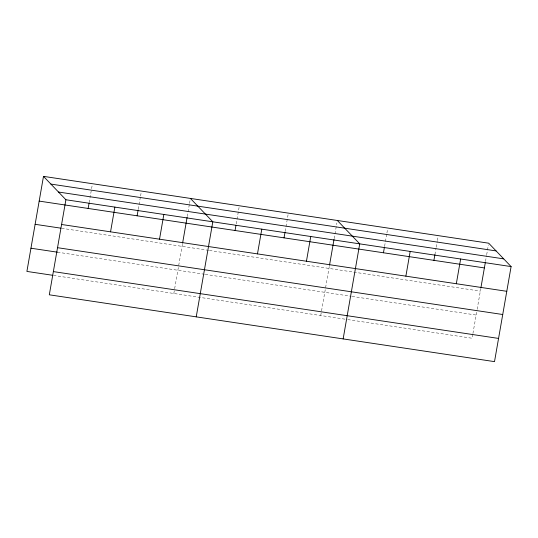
<?xml version="1.0" encoding="UTF-8"?>
<svg xmlns="http://www.w3.org/2000/svg" width="538" height="538" viewBox="0 0 538 538"><rect width="100%" height="100%" fill="white"/><g stroke="black" fill="none" stroke-linecap="round" stroke-linejoin="round"><path stroke-width="0.4" stroke-dasharray="2.69 2.02" d="M89.153 202.678L91.453 189.49M91.601 188.663L92.314 184.541M138.266 209.208L140.425 196.841M140.573 196.014L141.144 192.718M173.814 293.472L174.514 289.471M174.655 288.671L182.597 243.156M187.237 216.558L189.396 204.191M189.544 203.371L190.116 200.069M236.216 223.909L239.087 207.419M285.187 231.259L288.059 214.77M320.735 315.524L329.377 266.007M334.159 238.61L336.889 222.947M384.609 246.182L386.768 233.822M386.916 232.994L387.488 229.699M434.926 254.582L436.076 247.991M436.217 247.164L437.226 241.394M437.374 240.567L438.093 236.444M472.801 334.246L472.102 338.247L348.025 319.626M472.936 333.446L477.018 310.096M477.159 309.269L480.743 288.731M485.525 261.334L486.534 255.563M486.675 254.736L488.403 244.844M61.682 228.294L208.603 250.345M209.43 250.473L480.326 291.132M57.512 252.201L204.427 274.252M205.26 274.38L351.253 296.297M352.081 296.418L476.15 315.039M53.464 275.409L347.198 319.498"/><path stroke-width="0.81" d="M43.491 176.37L65.898 199.753L49.308 294.804L494.509 361.63L511.1 266.579L488.692 243.196L43.491 176.37L26.9 271.421L52.63 275.281M88.145 208.448L89.005 203.505M110.552 231.831L114.87 207.103M137.116 215.799L138.125 210.028M159.53 239.181L163.841 214.454M182.597 243.156L187.096 217.379M196.229 316.855L212.813 221.804L190.405 198.421M235.059 230.506L235.926 225.556M257.473 253.889L261.791 229.154M284.03 237.857L285.039 232.086M306.445 261.239L310.762 236.505M329.512 265.207L334.011 239.437M343.143 338.913L359.734 243.855L337.319 220.472M383.46 252.779L384.468 247.009M405.874 276.162L410.185 251.434M433.917 260.352L434.926 254.582M456.325 283.734L460.642 259.007M480.885 287.931L485.384 262.154M50.881 184.083L496.083 250.916M58.501 192.032L503.702 258.865M65.898 199.753L511.1 266.579M39.173 201.098L484.375 267.924M61.581 224.481L506.783 291.307M35.125 224.306L60.855 228.166M57.532 247.688L502.734 314.515M30.948 248.213L57.512 252.201M53.363 271.596L498.558 338.422"/></g></svg>
